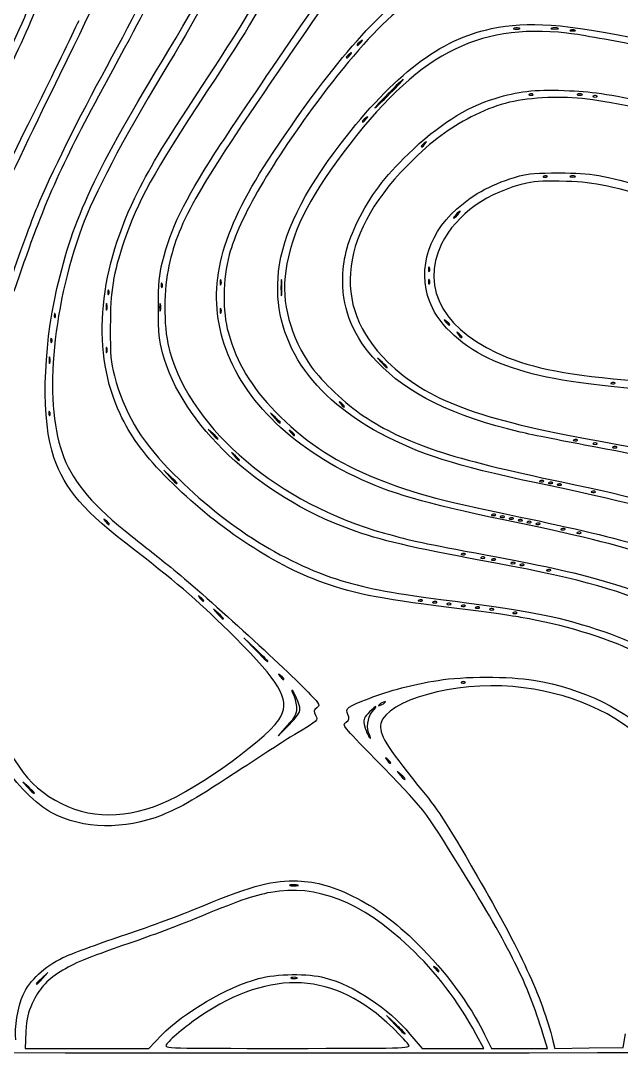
# Model space of a CAD drawing. Extents: x 32 to 2528, y 45 to 1395.
# Drawn here: x 643 to 1092, y 46 to 819 of the extents above; entities that cross this region are included whole.
import ezdxf

# ---------------------------------------------------------------- set-up
doc = ezdxf.new("R2010")
doc.units = 0
doc.layers.add('Image', color=7, linetype='CONTINUOUS')

msp = doc.modelspace()

# ---------------------------------------------------------------- linework, layer by layer
at = {"layer": 'Image', "color": 7}
for points in [[(1016.3587, 812.87472)], [(1045, 812.91912)], [(1057.6667, 811.54974)], [(897.50341, 802.33333)], [(889.50341, 793)], [(919.33333, 764)], [(1026.3056, 763.47213)], [(1063, 763.54969)], [(1074.3056, 762.1388)], [(901.50341, 745)], [(945.50341, 726.33333)], [(1036.9722, 702.13884)], [(1057.6667, 702.21639)], [(970, 673.33333)], [(948.91076, 633.58333)], [(748.91076, 621.58333)], [(792.88304, 624.33333)], [(838.30463, 623.66667)], [(948.91076, 624.25)], [(708.91076, 616.25)], [(707.59075, 606.30796)], [(747.58577, 606.33333)], [(792.88304, 603)], [(668.91076, 598.91667)], [(964, 591.17008)], [(666.24409, 580.25)], [(973.33333, 581.83675)], [(707.54971, 573.66667)], [(664.92409, 566.30796)], [(917.33333, 559.10092)], [(1087.6389, 547.47217)], [(885.33333, 529.83675)], [(664.91076, 525.58333)], [(837.33333, 517.76759)], [(790.66667, 505.76759)], [(848, 508.50341)], [(1059.6389, 504.80551)], [(1074.3056, 502.13884)], [(1088.9722, 499.47217)], [(806.66667, 489.79335)], [(760, 472.40511)], [(1034.3056, 474.13883)], [(1040.9722, 472.80549)], [(1047.6389, 471.47216)], [(1072.9722, 466.13883)], [(998.30556, 448.80551)], [(709.33333, 441.83675)], [(1004.9722, 447.47217)], [(1011.6389, 446.13884)], [(1018.3056, 444.80551)], [(1024.9722, 443.47217)], [(1031.6389, 442.13884)], [(1062.3056, 435.4722)], [(975.63889, 419.4722)], [(998.30556, 415.4722)], [(1012.9722, 412.8055)], [(1019.6389, 411.4722)], [(1039.6389, 407.4722)], [(780, 384.5034)], [(943.63889, 384.8055)], [(954.30556, 383.4717)], [(964.97223, 382.1383)], [(975.63889, 380.805)], [(986.30556, 379.4717)], [(794.66667, 371.1009)], [(996.97223, 378.1384)], [(1014.3056, 375.4717)], [(828, 339.0385)], [(840, 325.8367)], [(975.63889, 323.4722)], [(852, 303.2537)], [(916, 308.7605)], [(904.04691, 283.9123)], [(920, 263.1701)], [(930.66667, 251.127)], [(653.33333, 240.4175)], [(850.34888, 171.5829)], [(659.41721, 101.6667)], [(956, 107.1701)], [(930.66667, 60.3835)], [(933.49928, 51.6667)]]:
    msp.add_lwpolyline(points, close=True, dxfattribs=at)
for points in [[(913.66667, 562.76759), (910, 566), (913.23241, 562.33333)], [(833.66667, 521.43425), (830, 524.66667), (833.23241, 521)], [(787, 509.43425), (783.33333, 512.66667), (786.56575, 509)], [(803.66667, 492.79335), (800.66667, 495.33333), (803.20665, 492.33333)], [(755, 477.40511), (750, 482), (754.59489, 477)], [(1050.3056, 438.1388), (1050.3056, 438.1389)], [(990.30556, 416.8055), (990.30556, 416.8056)], [(791, 374.7676), (787.33333, 378), (790.56575, 374.3333)], [(819, 348.0385), (810, 356.6667), (818.62815, 347.6667)], [(842.44628, 290.9202), (835.55923, 283.3333), (843.77961, 291.5339)], [(927.66667, 254.127), (924.66667, 256.667), (927.20665, 253.667)], [(649, 244.7508), (644.66667, 248.667), (648.58279, 244.3336)], [(659.41721, 101.6667), (663.33333, 106), (659, 102.0839)], [(849.69204, 102.2074), (849.69204, 102.2079)], [(923.66667, 67.3835), (916.66667, 74), (923.28321, 67)], [(646.95829, 61.8624), (646.30331, 49.3404), (692.56529, 49.3404), (738.82728, 49.3404), (748.41364, 59.1763), (748.41364, 59.1692)], [(934.29565, 60.03), (943.33333, 49.3404), (966.45385, 49.3404), (989.57436, 49.3404), (983.93487, 59.6737)], [(990.15477, 59.6667), (995.25143, 49.3333), (1016.1844, 49.3333), (1037.1173, 49.3333), (1033.7411, 60.3333)], [(1041.3088, 54.9677), (1042.7848, 49.2724), (1068.3367, 49.6344), (1093.8886, 49.9963), (1095.4692, 60.2255), (1095.4692, 60.2292)]]:
    msp.add_lwpolyline(points, dxfattribs=at)
for points in [[(707.38473, 784), (752.97972, 867.38727), (764.4504, 901.72016), (762.17744, 948)], [(811.57525, 933.48656), (809.72776, 888.44845), (798.80447, 861.34045), (749.45849, 779.33333)], [(753.88147, 796.66667), (783.86336, 846.04445), (799.43436, 881.56311), (804.66508, 912.50799)], [(923.71349, 898.89665), (906.09495, 882.064), (896.31463, 869.00721), (842.82815, 790.91439)], [(788.38776, 719.33333), (807.82969, 749.48845), (881.90316, 857.76991), (896.47285, 877.33333)], [(713.75389, 873.33333), (706.37133, 848.87528), (700.3676, 835.30061), (665.98825, 765.33333)], [(838.60188, 860.22208), (824.96591, 832.05911), (814.73323, 814.82553), (782.65615, 766)], [(664.48679, 856.16469), (654.70644, 823.89643), (639.33816, 790.28131), (600.29803, 715.76436)], [(778.6458, 769.33333), (807.94047, 813.96872), (818.04485, 830.79601), (830.49305, 855.67695)], [(981.24567, 855.43109), (944.24827, 847.58809), (912.85705, 821.69222), (867.98745, 761.99986)], [(744.90003, 845.49257), (737.83324, 829.86121), (733.10464, 820.81279), (701.26791, 762)], [(828.18759, 714.14367), (874.14747, 784.19057), (911.83508, 827.6812), (942.82988, 846.43821)], [(558.86513, 654.15673), (576.18059, 678.31885), (630.68441, 783.34043), (647.70195, 825.33333)], [(653.75112, 751.33333), (666.88568, 777.73333), (681.69205, 808.07571), (686.65417, 818.76083)], [(882.904, 726.99107), (922.26269, 778.32903), (956.86468, 804.67841), (995.36649, 812.63119)], [(1051.7192, 809.26645), (983.39456, 816.65547), (939.57067, 793.15157), (884.03552, 719.33333)], [(995.36649, 812.63119), (1023.3532, 818.41199), (1048.2342, 816.55235), (1110.3518, 804.03703)], [(1012.3587, 812.92412), (1011.0614, 812.58607), (1011.8, 812.28724), (1014, 812.26007)], [(1016.3587, 812.87462), (1015.456, 813.23984), (1013.656, 813.26207), (1012.3587, 812.92412)], [(1014, 812.26007), (1016.2, 812.23287), (1017.2614, 812.50948), (1016.3587, 812.87472)], [(1040.3333, 812.91912), (1039.05, 812.58375), (1040.1, 812.30935), (1042.6667, 812.30935)], [(1045, 812.91912), (1043.7167, 813.25448), (1041.6167, 813.25448), (1040.3333, 812.91912)], [(1042.6667, 812.30935), (1045.2333, 812.30935), (1046.2833, 812.58375), (1045, 812.91912)], [(1057.6667, 811.54974), (1056.75, 811.91962), (1055.25, 811.91962), (1054.3333, 811.54974)], [(897.50341, 802.33333), (899.16191, 804.44808), (899.11475, 804.49524), (897, 802.83675)], [(1104, 800.03039), (1082.3667, 804.34011), (1058.8403, 808.49635), (1051.7192, 809.26645)], [(1054.3333, 811.54974), (1053.4167, 811.17986), (1054.1667, 810.87722), (1056, 810.87722)], [(1056, 810.87722), (1057.8333, 810.87722), (1058.5833, 811.17986), (1057.6667, 811.54974)], [(670.14121, 618), (682.24449, 670.68849), (698.67847, 705.75169), (753.88147, 796.66667)], [(897, 802.83675), (895.71667, 801.83028), (894.66667, 800.78028), (894.66667, 800.50341)], [(894.66667, 800.50341), (894.66667, 799.40603), (895.76159, 800.11233), (897.50341, 802.33333)], [(842.82815, 790.91439), (771.78473, 687.18755), (760.57413, 667.28133), (753.28229, 631.91149)], [(889, 793.50341), (887.71667, 792.49695), (886.66667, 791.44695), (886.66667, 791.17008)], [(886.66667, 791.17008), (886.66667, 790.07269), (887.76159, 790.779), (889.50341, 793)], [(889.50341, 793), (891.16191, 795.11475), (891.11475, 795.16191), (889, 793.50341)], [(655.52016, 679.33333), (664.61179, 701.43549), (687.54112, 747.70863), (707.38473, 784)], [(749.45849, 779.33333), (719.16817, 728.99441), (697.66128, 688.05584), (688.79253, 663.85508)], [(929.27077, 774.66667), (928.90411, 774.66667), (923.83225, 769.86667), (918, 764)], [(919.33333, 764), (925.16559, 769.86667), (929.63744, 774.66667), (929.27077, 774.66667)], [(665.98825, 765.33333), (648.15177, 729.03333), (627.43007, 685.23333), (619.94003, 668)], [(782.65615, 766), (741.93185, 704.01224), (730.26188, 682.94996), (720.53537, 653.88271)], [(728.47145, 686), (739.06056, 707.85383), (747.54908, 721.9522), (778.6458, 769.33333)], [(998, 760.38915), (1015.121, 765.73783), (1027.0421, 767.10412), (1049.6435, 766.30805)], [(1049.6435, 766.30805), (1071.2102, 765.54843), (1079.3256, 764.34025), (1118.6667, 756.03224)], [(701.26791, 762), (671.20679, 706.46737), (658.8498, 677.95064), (637.99118, 615.97369)], [(867.98745, 761.99986), (830.99404, 712.7856), (806.50731, 670.62396), (799.06796, 643.3332)], [(918, 764), (912.16775, 758.13333), (907.69589, 753.33333), (908.06256, 753.33333)], [(908.06256, 753.33333), (908.42923, 753.33333), (913.50108, 758.13333), (919.33333, 764)], [(932.84968, 718.68981), (955.74343, 740.78185), (975.29563, 753.2962), (998, 760.38915)], [(1037.3333, 760.94404), (1015.0449, 760.07309), (1001.3809, 756.82652), (983.33333, 748.11363)], [(1023.75, 763.57739), (1022.6864, 763.15176), (1023.0023, 762.83581), (1024.5556, 762.77184)], [(1026.3056, 763.47219), (1025.8625, 763.91524), (1024.7125, 763.9626), (1023.75, 763.57739)], [(1024.5556, 762.77184), (1025.9611, 762.71394), (1026.7486, 763.02908), (1026.3056, 763.47213)], [(1108, 752.52203), (1072.641, 759.98497), (1057.8627, 761.74624), (1037.3333, 760.94404)], [(1059.6667, 763.54969), (1058.75, 763.17981), (1059.5, 762.87717), (1061.3333, 762.87717)], [(1063, 763.54969), (1062.0833, 763.91957), (1060.5833, 763.91957), (1059.6667, 763.54969)], [(1061.3333, 762.87717), (1063.1667, 762.87717), (1063.9167, 763.17981), (1063, 763.54969)], [(1071.75, 762.24405), (1070.6864, 761.81843), (1071.0023, 761.50248), (1072.5556, 761.43851)], [(1074.3056, 762.13885), (1073.8625, 762.58191), (1072.7125, 762.62927), (1071.75, 762.24405)], [(1072.5556, 761.43851), (1073.9611, 761.38061), (1074.7486, 761.69575), (1074.3056, 762.1388)], [(614.26449, 668), (622.84757, 687.43333), (640.61655, 724.93333), (653.75112, 751.33333)], [(901, 745.50341), (899.71667, 744.49695), (898.66667, 743.44695), (898.66667, 743.17008)], [(898.66667, 743.17008), (898.66667, 742.07269), (899.76159, 742.779), (901.50341, 745)], [(901.50341, 745), (903.16191, 747.11475), (903.11475, 747.16191), (901, 745.50341)], [(983.33333, 748.11363), (966.13204, 739.80929), (953.87392, 731.01341), (937.20408, 715.01329)], [(836.01649, 630.81228), (839.21213, 659.02196), (853.91161, 689.17453), (882.904, 726.99107)], [(945, 726.83675), (943.71667, 725.83028), (942.66667, 724.78028), (942.66667, 724.50341)], [(945.50341, 726.33333), (947.16191, 728.44808), (947.11475, 728.49524), (945, 726.83675)], [(749.08, 637.9564), (755.37593, 662.98509), (765.28647, 683.5024), (788.38776, 719.33333)], [(884.03552, 719.33333), (857.55119, 684.12992), (845.57135, 659.46267), (841.33921, 631.41895)], [(942.66667, 724.50341), (942.66667, 723.40603), (943.76159, 724.11233), (945.50341, 726.33333)], [(794.12125, 580.37727), (782.55216, 620.29979), (792.66283, 660.0008), (828.18759, 714.14367)], [(937.20408, 715.01329), (881.45741, 661.50629), (874.15309, 605.08724), (917.55429, 563.23712)], [(895.35268, 668.66667), (904.18651, 686.78003), (915.70271, 702.14331), (932.84968, 718.68981)], [(1016.1613, 702.31685), (1022.6849, 704.11916), (1029.6373, 704.65759), (1046, 704.62772)], [(1046, 704.62772), (1070.5563, 704.58292), (1077.9306, 703.31517), (1113.3333, 693.05249)], [(1021.7625, 696.88705), (993.04808, 690.77577), (968.87484, 673.59997), (957.98907, 651.57409)], [(969.28971, 677.62411), (982.21588, 689.29028), (996.77757, 696.96161), (1016.1613, 702.31685)], [(1051.3333, 698.24944), (1036.3188, 698.75585), (1028.9476, 698.41624), (1021.7625, 696.88705)], [(1034.4167, 702.24409), (1033.353, 701.81847), (1033.669, 701.50252), (1035.2222, 701.43855)], [(1036.9722, 702.13889), (1036.5292, 702.58195), (1035.3792, 702.62931), (1034.4167, 702.24409)], [(1035.2222, 701.43855), (1036.6278, 701.38065), (1037.4153, 701.69579), (1036.9722, 702.13884)], [(1127.3333, 682.03869), (1085.1379, 695.10031), (1073.9503, 697.48663), (1051.3333, 698.24944)], [(1054.3333, 702.21639), (1053.4167, 701.84651), (1054.1667, 701.54387), (1056, 701.54387)], [(1057.6667, 702.21639), (1056.75, 702.58627), (1055.25, 702.58627), (1054.3333, 702.21639)], [(1056, 701.54387), (1057.8333, 701.54387), (1058.5833, 701.84651), (1057.6667, 702.21639)], [(717.33635, 524.34279), (696.3678, 569.10467), (700.43395, 628.13612), (728.47145, 686)], [(634.4254, 621.33333), (641.80436, 642.96667), (651.29701, 669.06667), (655.52016, 679.33333)], [(951.07692, 603.58925), (939.07713, 627.86916), (946.18785, 656.77415), (969.28971, 677.62411)], [(968.66667, 673.33333), (967.33935, 671.86667), (966.55336, 670.66667), (966.92003, 670.66667)], [(966.92003, 670.66667), (967.28669, 670.66667), (968.67268, 671.86667), (970, 673.33333)], [(971.74664, 676), (971.37997, 676), (969.99399, 674.8), (968.66667, 673.33333)], [(970, 673.33333), (971.32732, 674.8), (972.11331, 676), (971.74664, 676)], [(884, 623.68359), (884, 639.42949), (887.11684, 651.77945), (895.35268, 668.66667)], [(688.79253, 663.85508), (665.82704, 601.18757), (660.19293, 529.28527), (675.29719, 491.62828)], [(720.53537, 653.88271), (712.03185, 628.47031), (710.1512, 616.86841), (710.07196, 589.33333)], [(957.98907, 651.57409), (941.31047, 617.82727), (960.7272, 584.60745), (1007.8298, 566.30236)], [(799.06796, 643.3332), (794.15212, 625.29977), (793.86577, 600.7711), (798.38637, 584.94853)], [(746.11937, 603.33333), (746.07947, 622.5386), (746.53168, 627.82585), (749.08, 637.9564)], [(948.91081, 633.58333), (948.48519, 634.64697), (948.16924, 634.33104), (948.10527, 632.77777)], [(753.28229, 631.91149), (749.54132, 613.76556), (750.13109, 586.19929), (754.59259, 570.66667)], [(917.55727, 506.773), (859.65364, 535.83175), (830.31303, 580.46449), (836.01649, 630.81228)], [(841.33921, 631.41895), (837.77037, 607.77052), (844.74217, 581.75823), (860.65955, 559.33333)], [(838.30463, 623.66667), (838.01696, 626.41667), (837.78161, 624.16667), (837.78161, 618.66667)], [(948.10527, 632.77777), (948.04737, 631.37223), (948.36251, 630.58472), (948.80556, 631.02777)], [(948.80556, 631.02777), (949.24861, 631.47083), (949.29597, 632.62084), (948.91076, 633.58333)], [(748.10527, 620.77777), (748.04737, 619.37223), (748.36251, 618.58472), (748.80556, 619.02777)], [(748.91081, 621.58333), (748.48519, 622.64697), (748.16924, 622.33104), (748.10527, 620.77777)], [(748.80556, 619.02777), (749.24861, 619.47083), (749.29597, 620.62084), (748.91076, 621.58333)], [(792.88304, 624.33333), (792.51316, 625.25), (792.21052, 624.5), (792.21052, 622.66667)], [(792.21052, 622.66667), (792.21052, 620.83333), (792.51316, 620.08333), (792.88304, 621)], [(792.88304, 621), (793.25292, 621.91667), (793.25292, 623.41667), (792.88304, 624.33333)], [(837.78161, 618.66667), (837.78161, 613.16667), (838.01696, 610.91667), (838.30463, 613.66667)], [(838.30463, 613.66667), (838.59228, 616.41667), (838.59228, 620.91667), (838.30463, 623.66667)], [(909.55235, 563.34389), (892.37225, 581.49348), (884, 601.26384), (884, 623.68359)], [(948.10527, 623.44444), (948.04737, 622.03889), (948.36251, 621.25139), (948.80556, 621.69444)], [(948.91081, 624.25), (948.48519, 625.31364), (948.16924, 624.99771), (948.10527, 623.44444)], [(948.80556, 621.69444), (949.24861, 622.13749), (949.29597, 623.28751), (948.91076, 624.25)], [(667.86623, 491.66177), (658.46247, 518.78081), (659.40773, 571.27459), (670.14121, 618)], [(708.10527, 615.44444), (708.04737, 614.03889), (708.36251, 613.25139), (708.80556, 613.69444)], [(708.91081, 616.25), (708.48519, 617.31364), (708.16924, 616.99771), (708.10527, 615.44444)], [(708.80556, 613.69444), (709.24861, 614.13749), (709.29597, 615.28751), (708.91076, 616.25)], [(706.9266, 604.66667), (706.8994, 602.46667), (707.17601, 601.40525), (707.54125, 602.30796)], [(707.59065, 606.30796), (707.2526, 607.60525), (706.95377, 606.86667), (706.9266, 604.66667)], [(707.54125, 602.30796), (707.90648, 603.21067), (707.92871, 605.01067), (707.59075, 606.30796)], [(749.09672, 570), (746.62433, 578.99959), (746.15901, 584.20921), (746.11937, 603.33333)], [(747.58577, 606.33333), (747.2504, 607.61667), (746.976, 606.56667), (746.976, 604)], [(746.976, 604), (746.976, 601.43333), (747.2504, 600.38333), (747.58577, 601.66667)], [(747.58577, 601.66667), (747.92113, 602.95), (747.92113, 605.05), (747.58577, 606.33333)], [(792.88304, 603), (792.51316, 603.91667), (792.21052, 603.16667), (792.21052, 601.33333)], [(792.88304, 599.66667), (793.25292, 600.58333), (793.25292, 602.08333), (792.88304, 603)], [(1001.3353, 562.27376), (978.22607, 571.40889), (959.28644, 586.97843), (951.07692, 603.58925)], [(668.10527, 598.11111), (668.04737, 596.70556), (668.36251, 595.91805), (668.80556, 596.36111)], [(668.91081, 598.91667), (668.48519, 599.98031), (668.16924, 599.66437), (668.10527, 598.11111)], [(668.80556, 596.36111), (669.24861, 596.80416), (669.29597, 597.95417), (668.91076, 598.91667)], [(792.21052, 601.33333), (792.21052, 599.5), (792.51316, 598.75), (792.88304, 599.66667)], [(710.07196, 589.33333), (710.00916, 567.52435), (710.36556, 563.2868), (713.14789, 552.75605)], [(961.66667, 593.50341), (959.55192, 595.16191), (959.50476, 595.11475), (961.16325, 593)], [(961.16325, 593), (962.90508, 590.779), (964, 590.07269), (964, 591.17008)], [(964, 591.17008), (964, 591.44695), (962.95, 592.49695), (961.66667, 593.50341)], [(666.24415, 580.25), (665.81852, 581.31364), (665.50257, 580.99771), (665.4386, 579.44444)], [(666.13889, 577.69444), (666.58195, 578.13749), (666.62931, 579.28751), (666.24409, 580.25)], [(898.1808, 474.95707), (844.4218, 499.16343), (806.53269, 537.54797), (794.12125, 580.37727)], [(798.38637, 584.94853), (804.86891, 562.25901), (815.28051, 544.80358), (833.66956, 525.79504)], [(971, 584.17008), (968.88525, 585.82857), (968.83809, 585.78141), (970.49659, 583.66667)], [(970.49659, 583.66667), (972.23841, 581.44567), (973.33333, 580.73936), (973.33333, 581.83675)], [(973.33333, 581.83675), (973.33333, 582.11361), (972.28333, 583.16361), (971, 584.17008)], [(665.4386, 579.44444), (665.3807, 578.03889), (665.69584, 577.25139), (666.13889, 577.69444)], [(707.54971, 573.66667), (707.17983, 574.58333), (706.87719, 573.83333), (706.87719, 572)], [(707.54971, 570.33333), (707.91959, 571.25), (707.91959, 572.75), (707.54971, 573.66667)], [(664.25993, 564.66667), (664.23273, 562.46667), (664.50935, 561.40525), (664.87459, 562.30796)], [(664.92399, 566.30796), (664.58593, 567.60525), (664.28711, 566.86667), (664.25993, 564.66667)], [(664.87459, 562.30796), (665.23981, 563.21067), (665.26204, 565.01067), (664.92409, 566.30796)], [(706.87719, 572), (706.87719, 570.16667), (707.17983, 569.41667), (707.54971, 570.33333)], [(890, 437.6361), (819.91028, 463.31083), (763.96988, 515.861), (749.09672, 570)], [(754.59259, 570.66667), (771.52973, 511.70037), (836.21488, 457.06539), (915.33333, 434.9003)], [(1007.8298, 566.30236), (1031.6174, 557.05796), (1059.3491, 552.31827), (1114.6677, 548.04243)], [(860.65955, 559.33333), (868.43033, 548.38563), (886.46949, 531.37337), (899.33333, 522.86116)], [(1016.6455, 510.63131), (966.08219, 522.67979), (932.30844, 539.30365), (909.55235, 563.34389)], [(913.23241, 562.33333), (916.2536, 558.90628), (917.33333, 558.05521), (917.33333, 559.10092)], [(917.33333, 559.10092), (917.33333, 559.33975), (915.68333, 560.98975), (913.66667, 562.76759)], [(917.55429, 563.23712), (947.58132, 534.28321), (984.20921, 520.53464), (1075.3333, 504.01349)], [(1107.3141, 542.62033), (1049.1361, 548.00911), (1027.0681, 552.10155), (1001.3353, 562.27376)], [(713.14789, 552.75605), (720.29059, 525.72205), (731.96367, 505.72072), (753.9004, 482.92839)], [(1085.0833, 547.57743), (1084.0197, 547.1518), (1084.3356, 546.83585), (1085.8889, 546.77188)], [(1087.6389, 547.47223), (1087.1958, 547.91528), (1086.0458, 547.96264), (1085.0833, 547.57743)], [(1085.8889, 546.77188), (1087.2944, 546.71398), (1088.0819, 547.02912), (1087.6389, 547.47217)], [(883, 532.17008), (880.88525, 533.82857), (880.83809, 533.78141), (882.49659, 531.66667)], [(664.91081, 525.58333), (664.48519, 526.64697), (664.16924, 526.33104), (664.10527, 524.77777)], [(833.66956, 525.79504), (853.66608, 505.12484), (876.32488, 489.73518), (903.85332, 478.12685)], [(882.49659, 531.66667), (884.23841, 529.44567), (885.33333, 528.73936), (885.33333, 529.83675)], [(885.33333, 529.83675), (885.33333, 530.11361), (884.28333, 531.16361), (883, 532.17008)], [(664.10527, 524.77777), (664.04737, 523.37223), (664.36251, 522.58472), (664.80556, 523.02777)], [(664.80556, 523.02777), (665.24861, 523.47083), (665.29597, 524.62084), (664.91076, 525.58333)], [(750.66667, 478.18252), (733.85849, 495.56727), (725.19655, 507.56349), (717.33635, 524.34279)], [(833.23241, 521), (836.2536, 517.57295), (837.33333, 516.72188), (837.33333, 517.76759)], [(837.33333, 517.76759), (837.33333, 518.00641), (835.68333, 519.65641), (833.66667, 521.43425)], [(899.33333, 522.86116), (931.13928, 501.81461), (964.74908, 490.61183), (1048, 473.30769)], [(845.66667, 510.83675), (843.55192, 512.49524), (843.50476, 512.44808), (845.16325, 510.33333)], [(845.16325, 510.33333), (846.90508, 508.11233), (848, 507.40603), (848, 508.50341)], [(848, 508.50341), (848, 508.78028), (846.95, 509.83028), (845.66667, 510.83675)], [(1073.3333, 499.35819), (1050.9667, 503.45871), (1025.4571, 508.53161), (1016.6455, 510.63131)], [(786.56575, 509), (789.58693, 505.57295), (790.66667, 504.72188), (790.66667, 505.76759)], [(790.66667, 505.76759), (790.66667, 506.00641), (789.01667, 507.65641), (787, 509.43425)], [(1040.6667, 470.01983), (974.08968, 483.86369), (947.22724, 491.88323), (917.55727, 506.773)], [(1057.0833, 504.91076), (1056.0197, 504.48513), (1056.3356, 504.16919), (1057.8889, 504.10521)], [(1059.6389, 504.80556), (1059.1958, 505.24861), (1058.0458, 505.29597), (1057.0833, 504.91076)], [(1057.8889, 504.10521), (1059.2944, 504.04731), (1060.0819, 504.36245), (1059.6389, 504.80551)], [(1074.3056, 502.13889), (1073.8625, 502.58195), (1072.7125, 502.62931), (1071.75, 502.24409)], [(1075.3333, 504.01349), (1162.3947, 488.22893), (1189.0577, 479.55635), (1254.6667, 445.68233)], [(1071.75, 502.24409), (1070.6864, 501.81847), (1071.0023, 501.50252), (1072.5556, 501.43855)], [(1072.5556, 501.43855), (1073.9611, 501.38065), (1074.7486, 501.69579), (1074.3056, 502.13884)], [(1248.6667, 442.73795), (1189.9905, 473.17877), (1155.6602, 484.26503), (1073.3333, 499.35819)], [(1086.4167, 499.57743), (1085.353, 499.1518), (1085.669, 498.83585), (1087.2222, 498.77188)], [(1088.9722, 499.47223), (1088.5292, 499.91528), (1087.3792, 499.96264), (1086.4167, 499.57743)], [(1087.2222, 498.77188), (1088.6278, 498.71398), (1089.4153, 499.02912), (1088.9722, 499.47217)], [(728.66667, 421.8917), (689.74491, 451.93043), (676.28917, 467.37123), (667.86623, 491.66177)], [(675.29719, 491.62828), (683.29567, 471.68699), (697.00455, 455.83059), (726.61696, 432.2692)], [(803.20665, 492.33333), (805.59361, 489.51408), (806.66667, 488.72635), (806.66667, 489.79335)], [(806.66667, 489.79335), (806.66667, 490.04636), (805.31667, 491.39636), (803.66667, 492.79335)], [(753.9004, 482.92839), (792.57493, 442.74543), (838.89555, 412.8311), (883.26855, 399.381)], [(864.88716, 399.5249), (827.56289, 413.7008), (784.01577, 443.68943), (750.66667, 478.18252)], [(754.59489, 477), (758.87171, 472.34611), (760, 471.38695), (760, 472.40511)], [(760, 472.40511), (760, 472.62792), (757.75, 474.87792), (755, 477.40511)], [(1017.4986, 442.08216), (951.06712, 455.7874), (924.49368, 463.10901), (898.1808, 474.95707)], [(903.85332, 478.12685), (933.05853, 465.81144), (953.22528, 460.2494), (1015.6553, 447.29156)], [(1031.75, 474.24408), (1030.6864, 473.81845), (1031.0023, 473.50251), (1032.5556, 473.43853)], [(1034.3056, 474.13888), (1033.8625, 474.58193), (1032.7125, 474.62929), (1031.75, 474.24408)], [(1032.5556, 473.43853), (1033.9611, 473.38063), (1034.7486, 473.69577), (1034.3056, 474.13883)], [(1038.4167, 472.91075), (1037.353, 472.48512), (1037.669, 472.16917), (1039.2222, 472.1052)], [(1040.9722, 472.80555), (1040.5292, 473.2486), (1039.3792, 473.29596), (1038.4167, 472.91075)], [(1039.2222, 472.1052), (1040.6278, 472.0473), (1041.4153, 472.36244), (1040.9722, 472.80549)], [(1045.0833, 471.57741), (1044.0197, 471.15179), (1044.3356, 470.83584), (1045.8889, 470.77187)], [(1047.6389, 471.47221), (1047.1958, 471.91527), (1046.0458, 471.96263), (1045.0833, 471.57741)], [(1048, 473.30769), (1156.1386, 450.83051), (1197.5302, 433.9634), (1292.4105, 373.7103)], [(1296.4983, 364.7726), (1193.1376, 430.4859), (1154.6547, 446.31741), (1040.6667, 470.01983)], [(1045.8889, 470.77187), (1047.2944, 470.71397), (1048.0819, 471.02911), (1047.6389, 471.47216)], [(1070.4167, 466.24408), (1069.353, 465.81845), (1069.669, 465.50251), (1071.2222, 465.43853)], [(1072.9722, 466.13888), (1072.5292, 466.58193), (1071.3792, 466.62929), (1070.4167, 466.24408)], [(1071.2222, 465.43853), (1072.6278, 465.38063), (1073.4153, 465.69577), (1072.9722, 466.13883)], [(995.75, 448.91076), (994.68636, 448.48513), (995.00229, 448.16919), (996.55556, 448.10521)], [(998.30556, 448.80556), (997.86251, 449.24861), (996.71249, 449.29597), (995.75, 448.91076)], [(996.55556, 448.10521), (997.96111, 448.04731), (998.74861, 448.36245), (998.30556, 448.80551)], [(707, 444.17008), (704.88525, 445.82857), (704.83809, 445.78141), (706.49659, 443.66667)], [(706.49659, 443.66667), (708.23841, 441.44567), (709.33333, 440.73936), (709.33333, 441.83675)], [(709.33333, 441.83675), (709.33333, 442.11361), (708.28333, 443.16361), (707, 444.17008)], [(1002.4167, 447.57743), (1001.353, 447.1518), (1001.669, 446.83585), (1003.2222, 446.77188)], [(1004.9722, 447.47223), (1004.5292, 447.91528), (1003.3792, 447.96264), (1002.4167, 447.57743)], [(1003.2222, 446.77188), (1004.6278, 446.71398), (1005.4153, 447.02912), (1004.9722, 447.47217)], [(1009.0833, 446.24409), (1008.0197, 445.81847), (1008.3356, 445.50252), (1009.8889, 445.43855)], [(1011.6389, 446.13889), (1011.1958, 446.58195), (1010.0458, 446.62931), (1009.0833, 446.24409)], [(1009.8889, 445.43855), (1011.2944, 445.38065), (1012.0819, 445.69579), (1011.6389, 446.13884)], [(1015.75, 444.91076), (1014.6864, 444.48513), (1015.0023, 444.16919), (1016.5556, 444.10521)], [(1015.6553, 447.29156), (1100.1335, 429.7574), (1131.0309, 420.0759), (1177.2919, 396.6438)], [(1018.3056, 444.80556), (1017.8625, 445.24861), (1016.7125, 445.29597), (1015.75, 444.91076)], [(1016.5556, 444.10521), (1017.9611, 444.04731), (1018.7486, 444.36245), (1018.3056, 444.80551)], [(1201.8206, 377.3769), (1147.6978, 409.6467), (1109.1834, 423.167), (1017.4986, 442.08216)], [(1022.4167, 443.57743), (1021.353, 443.1518), (1021.669, 442.83585), (1023.2222, 442.77188)], [(1024.9722, 443.47223), (1024.5292, 443.91528), (1023.3792, 443.96264), (1022.4167, 443.57743)], [(1023.2222, 442.77188), (1024.6278, 442.71398), (1025.4153, 443.02912), (1024.9722, 443.47217)], [(1029.0833, 442.24409), (1028.0197, 441.81847), (1028.3356, 441.50252), (1029.8889, 441.43855)], [(1031.6389, 442.13889), (1031.1958, 442.58195), (1030.0458, 442.62931), (1029.0833, 442.24409)], [(1029.8889, 441.43855), (1031.2944, 441.38065), (1032.0819, 441.69579), (1031.6389, 442.13884)], [(987.23376, 414.5829), (937.26264, 423.6869), (911.23213, 429.8585), (890, 437.6361)], [(915.33333, 434.9003), (936.24605, 429.0416), (943.50205, 427.496), (992, 418.5698)], [(1047.75, 438.2441), (1046.6864, 437.8185), (1047.0023, 437.5025), (1048.5556, 437.4385)], [(1050.3056, 438.1389), (1049.8625, 438.5819), (1048.7125, 438.6293), (1047.75, 438.2441)], [(1048.5556, 437.4385), (1049.9611, 437.3805), (1050.7486, 437.6958), (1050.3056, 438.1388)], [(1059.75, 435.5774), (1058.6864, 435.1518), (1059.0023, 434.8359), (1060.5556, 434.7719)], [(1062.3056, 435.4722), (1061.8625, 435.9153), (1060.7125, 435.9626), (1059.75, 435.5774)], [(1060.5556, 434.7719), (1061.9611, 434.7139), (1062.7486, 435.0291), (1062.3056, 435.4722)], [(726.61696, 432.2692), (737.27763, 423.7869), (750.18647, 413.5063), (755.30325, 409.4234)], [(803.45673, 356.7819), (777.4572, 382.7722), (762.63529, 395.6756), (728.66667, 421.8917)], [(973.08333, 419.5774), (972.01969, 419.1518), (972.33563, 418.8359), (973.88889, 418.7719)], [(975.63889, 419.4722), (975.19584, 419.9153), (974.04583, 419.9626), (973.08333, 419.5774)], [(973.88889, 418.7719), (975.29444, 418.7139), (976.08195, 419.0291), (975.63889, 419.4722)], [(992, 418.5698), (1067.2245, 404.7245), (1100.8904, 394.9356), (1140.6667, 375.3425)], [(987.75, 416.9108), (986.68636, 416.4851), (987.00229, 416.1692), (988.55556, 416.1052)], [(1122.2488, 378.6194), (1086.7001, 393.8651), (1055.8569, 402.0807), (987.23376, 414.5829)], [(990.30556, 416.8056), (989.86251, 417.2486), (988.71249, 417.296), (987.75, 416.9108)], [(988.55556, 416.1052), (989.96111, 416.0472), (990.74861, 416.3625), (990.30556, 416.8055)], [(995.75, 415.5774), (994.68636, 415.1518), (995.00229, 414.8359), (996.55556, 414.7719)], [(998.30556, 415.4722), (997.86251, 415.9153), (996.71249, 415.9626), (995.75, 415.5774)], [(996.55556, 414.7719), (997.96111, 414.7139), (998.74861, 415.0291), (998.30556, 415.4722)], [(1010.4167, 412.9108), (1009.353, 412.4851), (1009.669, 412.1692), (1011.2222, 412.1052)], [(1012.9722, 412.8056), (1012.5292, 413.2486), (1011.3792, 413.296), (1010.4167, 412.9108)], [(1011.2222, 412.1052), (1012.6278, 412.0472), (1013.4153, 412.3625), (1012.9722, 412.8055)], [(1017.0833, 411.5774), (1016.0197, 411.1518), (1016.3356, 410.8359), (1017.8889, 410.7719)], [(1019.6389, 411.4722), (1019.1958, 411.9153), (1018.0458, 411.9626), (1017.0833, 411.5774)], [(1017.8889, 410.7719), (1019.2944, 410.7139), (1020.0819, 411.0291), (1019.6389, 411.4722)], [(755.30325, 409.4234), (778.04249, 391.2789), (842.31339, 332.6436), (859.91708, 313.9826)], [(1037.0833, 407.5774), (1036.0197, 407.1518), (1036.3356, 406.8359), (1037.8889, 406.7719)], [(1039.6389, 407.4722), (1039.1958, 407.9153), (1038.0458, 407.9626), (1037.0833, 407.5774)], [(1037.8889, 406.7719), (1039.2944, 406.7139), (1040.0819, 407.0291), (1039.6389, 407.4722)], [(963.39153, 379.3907), (909.42289, 386.0578), (889.76689, 390.0755), (864.88716, 399.5249)], [(883.26855, 399.381), (903.86153, 393.139), (920.71072, 390.0804), (968, 384)], [(777.66667, 386.8367), (775.55192, 388.4952), (775.50476, 388.4481), (777.16325, 386.3333)], [(780, 384.5034), (780, 384.7803), (778.95, 385.8303), (777.66667, 386.8367)], [(777.16325, 386.3333), (778.90508, 384.1123), (780, 383.406), (780, 384.5034)], [(941.08333, 384.9108), (940.01969, 384.4851), (940.33563, 384.1692), (941.88889, 384.1052)], [(943.63889, 384.8056), (943.19584, 385.2486), (942.04583, 385.296), (941.08333, 384.9108)], [(941.88889, 384.1052), (943.29444, 384.0472), (944.08195, 384.3625), (943.63889, 384.8055)], [(951.75, 383.5769), (950.68636, 383.1513), (951.00229, 382.8354), (952.55556, 382.7714)], [(954.30556, 383.4717), (953.86251, 383.9148), (952.71249, 383.9621), (951.75, 383.5769)], [(952.55556, 382.7714), (953.96111, 382.7134), (954.74861, 383.0286), (954.30556, 383.4717)], [(962.41667, 382.2436), (961.35303, 381.818), (961.66896, 381.502), (963.22223, 381.438)], [(964.97223, 382.1384), (964.52917, 382.5814), (963.37916, 382.6288), (962.41667, 382.2436)], [(963.22223, 381.438), (964.62777, 381.38), (965.41528, 381.6953), (964.97223, 382.1383)], [(1017.3333, 371.9272), (1008.9, 373.4088), (984.62619, 376.7674), (963.39153, 379.3907)], [(968, 384), (1025.8365, 376.5634), (1048.2296, 371.9941), (1079.3616, 361.2763)], [(973.08333, 380.9103), (972.01969, 380.4846), (972.33563, 380.1687), (973.88889, 380.1047)], [(975.63889, 380.8051), (975.19584, 381.2481), (974.04583, 381.2955), (973.08333, 380.9103)], [(973.88889, 380.1047), (975.29444, 380.0467), (976.08195, 380.362), (975.63889, 380.805)], [(983.75, 379.5769), (982.68636, 379.1513), (983.00229, 378.8354), (984.55556, 378.7714)], [(986.30556, 379.4717), (985.86251, 379.9148), (984.71249, 379.9621), (983.75, 379.5769)], [(984.55556, 378.7714), (985.96111, 378.7134), (986.74861, 379.0286), (986.30556, 379.4717)], [(790.56575, 374.3333), (793.58693, 370.9063), (794.66667, 370.0552), (794.66667, 371.1009)], [(794.66667, 371.1009), (794.66667, 371.3397), (793.01667, 372.9897), (791, 374.7676)], [(994.41667, 378.2436), (993.35303, 377.818), (993.66896, 377.502), (995.22223, 377.4381)], [(996.97223, 378.1384), (996.52917, 378.5815), (995.37916, 378.6288), (994.41667, 378.2436)], [(995.22223, 377.4381), (996.62777, 377.3801), (997.41528, 377.6953), (996.97223, 378.1384)], [(1011.75, 375.5769), (1010.6864, 375.1513), (1011.0023, 374.8354), (1012.5556, 374.7714)], [(1014.3056, 375.4717), (1013.8625, 375.9148), (1012.7125, 375.9622), (1011.75, 375.5769)], [(1012.5556, 374.7714), (1013.9611, 374.7134), (1014.7486, 375.0286), (1014.3056, 375.4717)], [(1168.4956, 301.4538), (1131.0483, 337.7136), (1082.0493, 360.5575), (1017.3333, 371.9272)], [(838.00939, 298.2081), (844.04985, 310.9374), (836.47917, 323.7713), (803.45673, 356.7819)], [(1079.3616, 361.2763), (1133.2181, 342.7351), (1179.1336, 307.6199), (1207.4285, 263.3333)], [(828, 339.0385), (828, 339.243), (823.95, 343.293), (819, 348.0385)], [(818.62815, 347.6667), (826.64235, 339.3071), (828, 338.0572), (828, 339.0385)], [(615.27247, 335.3333), (628.38608, 277.1365), (640.01893, 253.9426), (664.13461, 237.9105)], [(837.66667, 328.1701), (835.55192, 329.8286), (835.50476, 329.7814), (837.16325, 327.6667)], [(837.16325, 327.6667), (838.90508, 325.4457), (840, 324.7394), (840, 325.8367)], [(840, 325.8367), (840, 326.1136), (838.95, 327.1636), (837.66667, 328.1701)], [(903.65745, 311.2615), (919.0012, 317.1658), (936.29916, 321.6963), (955.33333, 324.7956)], [(955.33333, 324.7956), (974.25832, 327.8772), (1008.8297, 327.9332), (1026.6825, 324.9111)], [(1026.6825, 324.9111), (1064.6449, 318.4849), (1095.6648, 303.2524), (1119.3372, 279.4127)], [(845.93867, 317.3333), (845.56807, 317.3333), (846.18027, 315.5631), (847.29909, 313.3995)], [(852, 303.2537), (852, 306.5902), (847.37504, 317.3333), (845.93867, 317.3333)], [(1011.1836, 320.1145), (968.15127, 324.1605), (916.84988, 309.8049), (912.50716, 292.5021)], [(973.08333, 323.5774), (972.01969, 323.1518), (972.33563, 322.8359), (973.88889, 322.7719)], [(975.63889, 323.4722), (975.19584, 323.9153), (974.04583, 323.9626), (973.08333, 323.5774)], [(973.88889, 322.7719), (975.29444, 322.7139), (976.08195, 323.0291), (975.63889, 323.4722)], [(1114.2247, 275.0519), (1088.7335, 300.9222), (1054.0678, 316.0825), (1011.1836, 320.1145)], [(847.29909, 313.3995), (848.41792, 311.236), (849.33333, 307.0001), (849.33333, 303.9864)], [(859.91708, 313.9826), (866.98368, 306.4916), (867.10073, 306.2423), (864.53443, 304.1484)], [(887.79471, 299.2514), (885.747, 303.7457), (887.42243, 305.0142), (903.65745, 311.2615)], [(849.33333, 303.9864), (849.33333, 299.2559), (848.39211, 297.4702), (842.44628, 290.9202)], [(843.77961, 291.5339), (849.70357, 297.4436), (852, 300.7176), (852, 303.2537)], [(864.53443, 304.1484), (862.23459, 302.2719), (862.11557, 301.5782), (863.59397, 298.6667)], [(906.11852, 301.231), (910.56663, 306.5173), (909.38895, 306.5172), (904.10256, 301.2308)], [(913.33333, 308), (911.86667, 307.2151), (910.66667, 306.2728), (910.66667, 305.9062)], [(910.66667, 305.9062), (910.66667, 305.5395), (911.86667, 305.8822), (913.33333, 306.6667)], [(916, 308.7605), (916, 309.1272), (914.8, 308.7845), (913.33333, 308)], [(913.33333, 306.6667), (914.8, 307.4516), (916, 308.3938), (916, 308.7605)], [(748, 232.2878), (776.4266, 243.8832), (831.30127, 284.0718), (838.00939, 298.2081)], [(863.59397, 298.6667), (865.60548, 294.7053), (865.84264, 294.9321), (849.33333, 285.0299)], [(886.46635, 293.4392), (888.99944, 295.4904), (889.16944, 296.2342), (887.79471, 299.2514)], [(904.10256, 301.2308), (900.02092, 297.1491), (899.42395, 295.8155), (899.97059, 292)], [(904.04691, 283.9123), (901.44468, 288.7747), (902.40707, 296.8202), (906.11852, 301.231)], [(908.2658, 265.8769), (883.57972, 291.0685), (883.56364, 291.0888), (886.46635, 293.4392)], [(899.97059, 292), (900.40295, 288.9821), (903.75524, 281.3333), (904.64555, 281.3333)], [(912.50716, 292.5021), (910.68487, 285.2415), (916.98668, 274.733), (940.2862, 246.1794)], [(849.33333, 285.0299), (843.1, 281.2912), (824.9996, 269.6668), (809.11021, 259.198)], [(904.64555, 281.3333), (905.07543, 281.3333), (904.80604, 282.4939), (904.04691, 283.9123)], [(972.29937, 184), (944.84048, 228.6556), (945.23701, 228.1485), (908.2658, 265.8769)], [(917.66667, 265.5035), (915.55192, 267.1619), (915.50476, 267.1148), (917.16325, 265)], [(917.16325, 265), (918.90508, 262.779), (920, 262.0727), (920, 263.1701)], [(920, 263.1701), (920, 263.447), (918.95, 264.497), (917.66667, 265.5035)], [(666.24807, 225.5852), (655.16221, 231.388), (637.94597, 248.6075), (631.34347, 260.4964)], [(809.11021, 259.198), (774.20283, 236.1989), (762.58551, 229.4033), (748.86869, 223.9591)], [(927.20665, 253.667), (929.59361, 250.8477), (930.66667, 250.06), (930.66667, 251.127)], [(930.66667, 251.127), (930.66667, 251.38), (929.31667, 252.73), (927.66667, 254.127)], [(648.58279, 244.3336), (652.23316, 240.2944), (653.33333, 239.3874), (653.33333, 240.4175)], [(653.33333, 240.4174), (653.33333, 240.6469), (651.38333, 242.5969), (649, 244.7508)], [(940.2862, 246.1794), (956.1566, 226.7302), (958.77823, 222.7097), (984.6538, 178.1376)], [(664.13461, 237.9105), (688.43497, 221.7557), (717.41639, 219.8126), (748, 232.2878)], [(748.86869, 223.9591), (720.53428, 212.7134), (689.67875, 213.3206), (666.24807, 225.5852)], [(1033.7411, 60.3333), (1021.9744, 98.6704), (1010.2153, 122.3385), (972.29937, 184)], [(984.6538, 178.1376), (1016.9709, 122.4697), (1032.6465, 88.3904), (1041.3088, 54.9677)], [(771.9258, 152.9637), (813.92237, 170.4225), (828.67157, 174.6667), (847.34725, 174.6667)], [(933.91136, 125.1511), (898.16551, 158.9809), (864.00604, 172.4717), (830.22425, 166.1009)], [(845.01555, 171.6098), (843.357, 171.2909), (844.4, 171.0178), (847.33333, 171.003)], [(850.34888, 171.5828), (849.07409, 171.9165), (846.67409, 171.9286), (845.01555, 171.6098)], [(847.33333, 171.003), (850.26667, 170.988), (851.62367, 171.2492), (850.34888, 171.5829)], [(847.34725, 174.6667), (862.10335, 174.6667), (874.75103, 171.4015), (891.33333, 163.3111)], [(830.22425, 166.1009), (817.26517, 163.657), (804.50933, 159.2175), (773.28983, 146.2856)], [(891.33333, 163.3111), (908.76827, 154.8047), (922.83697, 144.4668), (939.82543, 127.6783)], [(718.36275, 133.427), (736.41495, 139.4299), (760.51832, 148.2214), (771.9258, 152.9637)], [(773.28983, 146.2856), (761.89923, 141.5673), (739.99923, 133.3664), (724.62316, 128.0614)], [(674.67151, 117.2565), (680.64949, 120.1474), (700.31056, 127.4242), (718.36275, 133.427)], [(724.62316, 128.0614), (690.55021, 116.3055), (683.3628, 113.3301), (672.56291, 106.5093)], [(983.93487, 59.6737), (970.02731, 85.1567), (953.98928, 106.1495), (933.91136, 125.1511)], [(939.82543, 127.6783), (961.07364, 106.6803), (978.74387, 82.802), (990.15477, 59.6667)], [(644.85328, 89.51), (649.62651, 100.1461), (660.81135, 110.5539), (674.67151, 117.2565)], [(921.11903, 64.8207), (878.10717, 106.6784), (830.71229, 109.4089), (777.05176, 73.1205)], [(953.66667, 109.5034), (951.55192, 111.1619), (951.50476, 111.1147), (953.16325, 109)], [(953.16325, 109), (954.90508, 106.779), (956, 106.0727), (956, 107.1701)], [(956, 107.1701), (956, 107.4469), (954.95, 108.4969), (953.66667, 109.5034)], [(672.56291, 106.5093), (662.07936, 99.8884), (656.73085, 93.8683), (651.61016, 82.9256)], [(659, 102.0839), (654.96072, 98.4335), (654.0538, 97.3333), (655.08388, 97.3333)], [(655.08388, 97.3333), (655.31335, 97.3333), (657.26335, 99.2833), (659.41721, 101.6667)], [(748.41364, 59.1692), (764.95557, 76.1415), (797.69703, 95.2844), (820.86109, 101.5269)], [(820.86109, 101.5269), (834.62649, 105.2365), (858.13936, 105.5485), (870.66667, 102.1879)], [(845.69204, 102.2569), (844.39475, 101.9188), (845.13333, 101.62), (847.33333, 101.5928)], [(849.69204, 102.2079), (848.78933, 102.5732), (846.98933, 102.5953), (845.69204, 102.2569)], [(847.33333, 101.5928), (849.53333, 101.5658), (850.59475, 101.8422), (849.69204, 102.2074)], [(870.66667, 102.1879), (892.5422, 96.3195), (917.71568, 79.6405), (934.29565, 60.03)], [(639.39757, 55.6667), (638.20235, 64.5445), (640.75461, 80.3769), (644.85328, 89.51)], [(651.61016, 82.9256), (648.33611, 75.9291), (647.49483, 72.1199), (646.95829, 61.8624)], [(777.05176, 73.1205), (766.5718, 66.0335), (753.70015, 55.1768), (751.99077, 51.9828)], [(933.49928, 51.6667), (932.80561, 52.95), (927.23451, 58.8693), (921.11903, 64.8207)], [(923.28321, 67), (929.43143, 60.4955), (930.66667, 59.3885), (930.66667, 60.3835)], [(930.66667, 60.3835), (930.66667, 60.5944), (927.51667, 63.7444), (923.66667, 67.3835)], [(2244.0044, 46.4352), (2210.3793, 45.804), (33.525312, 45.5902), (32.897431, 46.2182)], [(751.99077, 51.9828), (750.58228, 49.3509), (751.18591, 49.3333), (842.66667, 49.3333)], [(842.66667, 49.3333), (929.96664, 49.3333), (934.69484, 49.4547), (933.49928, 51.6667)]]:
    msp.add_open_spline(points, degree=3, dxfattribs=at)

doc.saveas('drawing.dxf')
